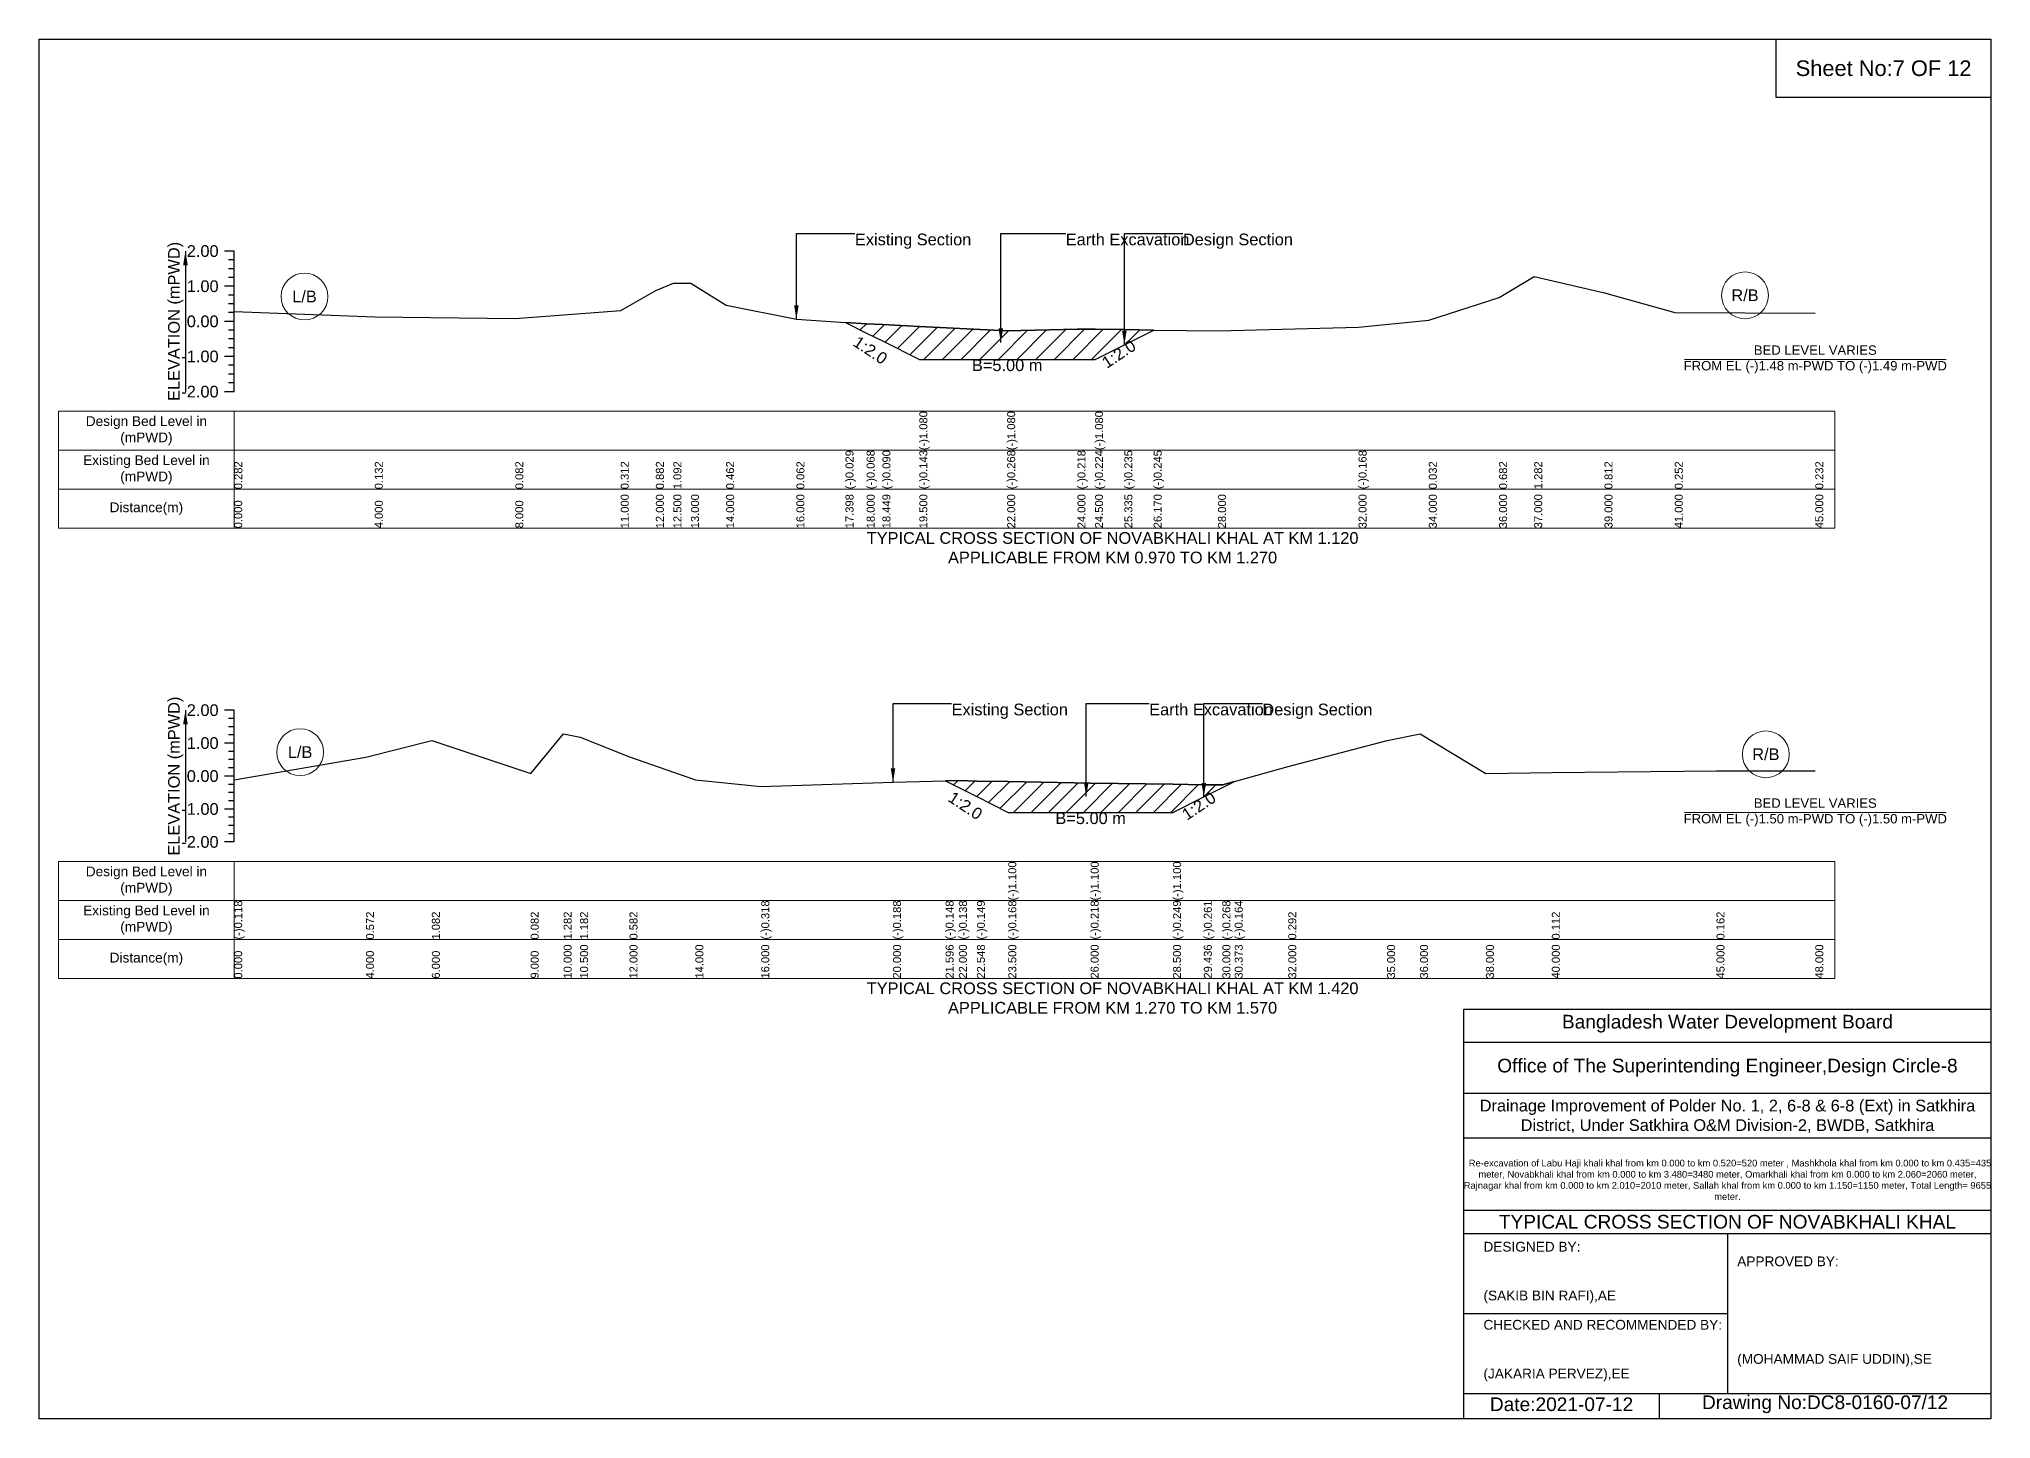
# Model space of a CAD drawing. Header units: inches. Extents: x 91000 to 648000, y -5656 to 141.
# Drawn here: x 310000 to 318000, y -5656 to 0 of the extents above; entities that cross this region are included whole.
import ezdxf

# ---------------------------------------------------------------- set-up
doc = ezdxf.new("R2010")
doc.units = ezdxf.units.IN
doc.header["$LTSCALE"] = 7
doc.header["$MEASUREMENT"] = 0
for name, color, linetype, lineweight in [('Cross section Data Border', 7, 'Continuous', 9), ('Cross Section Labels', 7, 'Continuous', 9), ('Existing_Bed_Level for Xsection', 7, 'Continuous', 25)]:
    doc.layers.add(name, color=color, linetype=linetype, lineweight=lineweight)
doc.styles.get("Standard").update_dxf_attribs({"font": 'arial.ttf'})
doc.dimstyles.get("Standard").update_dxf_attribs({"dimtxt": 0.18, "dimasz": 0.18, "dimexe": 0.18, "dimexo": 0.0625, "dimgap": 0.09, "dimtad": 0, "dimtih": 1, "dimtoh": 1, "dimdec": 4, "dimzin": 0, "dimdsep": 46, "dimtxsty": 'Standard', "dimcen": 0.09, "dimadec": 0, "dimazin": 0, "dimtfac": 1, "dimtdec": 4, "dimtofl": 0, "dimtmove": 0, "dimatfit": 3, "dimfxl": 1, "dimtolj": 1, "dimtzin": 0, "dimarcsym": 0})

msp = doc.modelspace()

# ---------------------------------------------------------------- hatches: boundary and pattern name
at = {"layer": 'Existing_Bed_Level for Xsection'}
h = msp.add_hatch(dxfattribs=at)
h.set_pattern_fill('ANSI31', color=256, scale=432, style=0)
h.paths.add_polyline_path([(313305.3, -1161.6), (313392, -1204.9), (313456.6, -1237.2), (313608, -1312.9), (313968, -1312.9), (314256, -1312.9), (314328, -1312.9), (314448.2, -1252.8), (314568.4, -1192.7), (314448.2, -1191.2), (314328, -1189.7), (314256, -1188.8), (313968, -1196), (313608, -1178), (313456.6, -1170.4), (313392, -1167.2)])
h = msp.add_hatch(dxfattribs=at)
h.set_pattern_fill('ANSI31', color=256, scale=405, style=0)
h.paths.add_polyline_path([(313715.5, -3041.1), (313770, -3068.3), (313844, -3105.3), (313972.5, -3169.6), (314310, -3169.6), (314647.5, -3169.6), (314773.9, -3106.4), (314850, -3068.3), (314900.3, -3043.2), (314850, -3057.2), (314773.9, -3056.3), (314647.5, -3054.7), (314310, -3050.5), (313972.5, -3043.8), (313844, -3041.2), (313770, -3039.7)])

# ---------------------------------------------------------------- linework, layer by layer
for points in [[(310000, 0), (318000, 0), (318000, -5656), (310000, -5656)], [(317120, 0), (318000, 0), (318000, -240), (317120, -240)]]:
    msp.add_lwpolyline(points, close=True)
for points in [[(315840, -5656), (315840, -3976), (318000, -3976)], [(315840, -4112), (318000, -4112)], [(315840, -4320), (318000, -4320)], [(315840, -4504), (318000, -4504)], [(315840, -4800), (318000, -4800)], [(315840, -4896), (318000, -4896)], [(316920, -4896), (316920, -5552)], [(315840, -5224), (316920, -5224)], [(315840, -5552), (318000, -5552)], [(316640, -5552), (316640, -5656)]]:
    msp.add_lwpolyline(points)
at = {"layer": 'Cross section Data Border'}
for points in [[(310080, -1525.4), (317360, -1525.4), (317360, -2005.4), (310080, -2005.4)], [(310080, -3371.1), (317360, -3371.1), (317360, -3851.1), (310080, -3851.1)]]:
    msp.add_lwpolyline(points, close=True, dxfattribs=at)
for points in [[(310800, -1525.4), (310800, -2005.4)], [(310080, -1685.4), (317360, -1685.4)], [(310080, -1845.4), (317360, -1845.4)], [(310800, -3371.1), (310800, -3851.1)], [(310080, -3531.1), (317360, -3531.1)], [(310080, -3691.1), (317360, -3691.1)]]:
    msp.add_lwpolyline(points, dxfattribs=at)
at = {"layer": 'Cross Section Labels'}
for points in [[(316744.2, -1312.9), (317815.8, -1312.9)], [(316744.2, -3169.6), (317815.8, -3169.6)]]:
    msp.add_lwpolyline(points, dxfattribs=at)
for centre in [(311088, -1055.6), (316992, -1050.6), (311070, -2922.9), (317077.5, -2931.7)]:
    msp.add_circle(centre, 96, dxfattribs=at)
at = {"layer": 'Existing_Bed_Level for Xsection'}
for points in [[(310800, -869.4), (310760, -869.4)], [(310800, -1445.4), (310800, -1301.4), (310800, -1157.4), (310800, -1013.4), (310800, -869.4)], [(310800, -905.4), (310776, -905.4)], [(310800, -941.4), (310776, -941.4)], [(310800, -1013.4), (310760, -1013.4)], [(310800, -977.4), (310776, -977.4)], [(310800, -1116.8), (311376, -1138.4), (311952, -1145.6), (312384, -1112.5), (312528, -1030.4), (312600, -1000.2), (312672, -1000.2), (312816, -1090.9), (313104, -1148.5), (313305.3, -1161.6), (313392, -1167.2), (313456.6, -1170.4), (313608, -1178), (313608, -1178), (313968, -1196), (313968, -1196), (314256, -1188.8), (314328, -1189.7), (314328, -1189.7), (314448.2, -1191.2), (314568.4, -1192.7), (314832, -1196), (315408, -1181.6), (315696, -1152.8), (315984, -1059.2), (316128, -972.8), (316416, -1040.5), (316704, -1121.1), (317280, -1124)], [(310800, -1049.4), (310776, -1049.4)], [(310800, -1085.4), (310776, -1085.4)], [(310800, -1157.4), (310760, -1157.4)], [(310800, -1121.4), (310776, -1121.4)], [(310800, -1193.4), (310776, -1193.4)], [(310800, -1229.4), (310776, -1229.4)], [(310800, -1265.4), (310776, -1265.4)], [(310800, -1301.4), (310760, -1301.4)], [(310800, -1337.4), (310776, -1337.4)], [(310800, -1373.4), (310776, -1373.4)], [(310800, -1409.4), (310776, -1409.4)], [(310800, -1445.4), (310760, -1445.4)], [(310800, -2751.1), (310760, -2751.1)], [(310800, -2784.8), (310776, -2784.8)], [(310800, -3291.1), (310800, -3156.1), (310800, -3021.1), (310800, -2886.1), (310800, -2751.1)], [(310800, -2818.6), (310776, -2818.6)], [(310800, -2852.3), (310776, -2852.3)], [(310800, -3037), (311340, -2943.8), (311610, -2875), (312015, -3010), (312150, -2848), (312217.5, -2861.5), (312420, -2942.5), (312690, -3037), (312960, -3064), (313500, -3046.4), (313715.5, -3041.1), (313770, -3039.7), (313844, -3041.2), (313972.5, -3043.8), (313972.5, -3043.8), (314310, -3050.5), (314310, -3050.5), (314647.5, -3054.7), (314647.5, -3054.7), (314773.9, -3056.3), (314850, -3057.2), (314900.3, -3043.2), (315120, -2981.7), (315525, -2875), (315660, -2848), (315930, -3010), (316200, -3005.9), (316875, -2999.2), (317280, -2999.2)], [(310800, -2886.1), (310760, -2886.1)], [(310800, -2919.8), (310776, -2919.8)], [(310800, -2953.6), (310776, -2953.6)], [(310800, -3021.1), (310760, -3021.1)], [(310800, -2987.3), (310776, -2987.3)], [(310800, -3054.8), (310776, -3054.8)], [(310800, -3088.6), (310776, -3088.6)], [(310800, -3156.1), (310760, -3156.1)], [(310800, -3122.3), (310776, -3122.3)], [(310800, -3189.8), (310776, -3189.8)], [(310800, -3223.6), (310776, -3223.6)], [(310800, -3257.3), (310776, -3257.3)], [(310800, -3291.1), (310760, -3291.1)]]:
    msp.add_lwpolyline(points, dxfattribs=at)
for points in [[(313305.3, -1161.6), (313392, -1204.9), (313456.6, -1237.2), (313608, -1312.9), (313608, -1312.9), (313968, -1312.9), (313968, -1312.9), (314256, -1312.9), (314328, -1312.9), (314328, -1312.9), (314448.2, -1252.8), (314568.4, -1192.7), (314568.4, -1192.7), (314568.4, -1192.7), (314448.2, -1191.2), (314328, -1189.7), (314328, -1189.7), (314256, -1188.8), (313968, -1196), (313968, -1196), (313608, -1178), (313608, -1178), (313456.6, -1170.4), (313392, -1167.2)], [(313715.5, -3041.1), (313715.5, -3041.1), (313770, -3068.3), (313844, -3105.3), (313972.5, -3169.6), (313972.5, -3169.6), (314310, -3169.6), (314310, -3169.6), (314647.5, -3169.6), (314647.5, -3169.6), (314773.9, -3106.4), (314850, -3068.3), (314900.3, -3043.2), (314900.3, -3043.2), (314900.3, -3043.2), (314850, -3057.2), (314773.9, -3056.3), (314647.5, -3054.7), (314647.5, -3054.7), (314310, -3050.5), (314310, -3050.5), (313972.5, -3043.8), (313972.5, -3043.8), (313844, -3041.2), (313770, -3039.7), (313715.5, -3041.1)]]:
    msp.add_lwpolyline(points, close=True, dxfattribs=at)

# ---------------------------------------------------------------- texts
at = {"attachment_point": 5}
for s, insert, char_height in [('Sheet No:7 OF 12', (317560, -120), 64), ('Bangladesh Water Development Board', (316920, -4036), 56), ('Office of The Superintending Engineer,Design Circle-8', (316920, -4216), 56)]:
    msp.add_mtext(s, dxfattribs=dict(at, insert=insert, char_height=char_height))
for s, insert, char_height, width, attachment_point in [('Drainage Improvement of Polder No. 1, 2, 6-8 & 6-8 (Ext) in Satkhira District, Under Satkhira O&M Division-2, BWDB, Satkhira', (316920, -4416), 48, 2240, 5), ('  Re-excavation of Labu Haji khali khal from km 0.000 to km 0.520=520 meter , Mashkhola khal from km 0.000 to km 0.435=435 meter, Novabkhali khal from km 0.000 to km 3.480=3480 meter, Omarkhali khal from km 0.000 to km 2.060=2060 meter, Rajnagar khal from km 0.000 to km 2.010=2010 meter, Sallah khal from km 0.000 to km 1.150=1150 meter, Total Length= 9655 meter. ', (316920, -4676), 27.4148, 2160, 5), ('TYPICAL CROSS SECTION OF NOVABKHALI KHAL', (316920, -4848), 56, 2240, 5), ('DESIGNED BY:^J^J^J(SAKIB BIN RAFI),AE', (315920, -5056), 40, 1120, 4), ('APPROVED BY:^J^J^J^J^J^J(MOHAMMAD SAIF UDDIN),SE', (316960, -5216), 40, 1120, 4), ('CHECKED AND RECOMMENDED BY:^J^J^J(JAKARIA PERVEZ),EE', (315920, -5376), 40, 1120, 4), ('Date:2021-07-12', (316240, -5596), 56, 1120, 5), ('Drawing No:DC8-0160-07/12', (317320, -5596), 56, 1760, 5)]:
    msp.add_mtext(s, dxfattribs=dict(insert=insert, char_height=char_height, width=width, attachment_point=attachment_point))
at = {"layer": 'Cross section Data Border', "char_height": 40, "width": 640, "attachment_point": 5}
for s, insert in [('Design Bed Level in (mPWD)', (310440, -1605.4)), ('Existing Bed Level in (mPWD)', (310440, -1765.4)), ('Distance(m)', (310440, -1925.4)), ('Design Bed Level in (mPWD)', (310440, -3451.1)), ('Existing Bed Level in (mPWD)', (310440, -3611.1)), ('Distance(m)', (310440, -3771.1))]:
    msp.add_mtext(s, dxfattribs=dict(at, insert=insert))
at = {"layer": 'Cross Section Labels'}
for s, insert, char_height, attachment_point in [('Existing Section', (313344, -797.4), 48, 1), ('Earth Excavation', (314208, -797.4), 48, 1), ('Design Section', (314688.2, -797.4), 48, 1), ('L/B', (311088, -1055.6), 48, 5), ('R/B', (316992, -1050.6), 48, 5), ('BED LEVEL VARIES ^JFROM EL (-)1.48 m-PWD TO (-)1.49 m-PWD', (317280, -1312.9), 38.4, 5), ('B=5.00 m', (313968, -1312.9), 48, 2), ('TYPICAL CROSS SECTION OF NOVABKHALI KHAL AT KM 1.120^JAPPLICABLE FROM KM 0.970 TO KM 1.270', (314400, -2085.4), 48, 5), ('Existing Section', (313740, -2724.1), 48, 1), ('Earth Excavation', (314550, -2724.1), 48, 1), ('Design Section', (315013.9, -2724.1), 48, 1), ('L/B', (311070, -2922.9), 48, 5), ('R/B', (317077.5, -2931.7), 48, 5), ('BED LEVEL VARIES ^JFROM EL (-)1.50 m-PWD TO (-)1.50 m-PWD', (317280, -3169.6), 38.4, 5), ('B=5.00 m', (314310, -3169.6), 48, 2), ('TYPICAL CROSS SECTION OF NOVABKHALI KHAL AT KM 1.420^JAPPLICABLE FROM KM 1.270 TO KM 1.570', (314400, -3931.1), 48, 5)]:
    msp.add_mtext(s, dxfattribs=dict(at, insert=insert, char_height=char_height, attachment_point=attachment_point))
at = {"layer": 'Cross Section Labels', "char_height": 48, "attachment_point": 2}
for insert, rotation in [((313420.6, -1255.2), 326.30993), ((314412.2, -1270.8), 33.69007), ((313810.2, -3122.2), 326.30993), ((314740.2, -3123.2), 33.69007)]:
    msp.add_mtext('1:2.0', dxfattribs=dict(at, insert=insert, rotation=rotation))
at = {"layer": 'Existing_Bed_Level for Xsection', "rotation": 90}
for s, insert, char_height, attachment_point in [('ELEVATION (mPWD)', (310560, -1157.4), 48, 5), ('(-)1.080', (313608, -1685.4), 32.8, 1), ('(-)1.080', (313968, -1685.4), 32.8, 1), ('(-)1.080', (314328, -1685.4), 32.8, 1), ('0.282', (310800, -1845.4), 32.8, 1), ('0.132', (311376, -1845.4), 32.8, 1), ('0.082', (311952, -1845.4), 32.8, 1), ('0.312', (312384, -1845.4), 32.8, 1), ('0.882', (312528, -1845.4), 32.8, 1), ('1.092', (312600, -1845.4), 32.8, 1), ('0.462', (312816, -1845.4), 32.8, 1), ('0.062', (313104, -1845.4), 32.8, 1), ('(-)0.029', (313305.3, -1845.4), 32.8, 1), ('(-)0.068', (313392, -1845.4), 32.8, 1), ('(-)0.090', (313456.6, -1845.4), 32.8, 1), ('(-)0.143', (313608, -1845.4), 32.8, 1), ('(-)0.268', (313968, -1845.4), 32.8, 1), ('(-)0.218', (314256, -1845.4), 32.8, 1), ('(-)0.224', (314328, -1845.4), 32.8, 1), ('(-)0.235', (314448.2, -1845.4), 32.8, 1), ('(-)0.245', (314568.4, -1845.4), 32.8, 1), ('(-)0.168', (315408, -1845.4), 32.8, 1), ('0.032', (315696, -1845.4), 32.8, 1), ('0.682', (315984, -1845.4), 32.8, 1), ('1.282', (316128, -1845.4), 32.8, 1), ('0.812', (316416, -1845.4), 32.8, 1), ('0.252', (316704, -1845.4), 32.8, 1), ('0.232', (317280, -1845.4), 32.8, 1), ('0.000', (310800, -2005.4), 32.8, 1), ('4.000', (311376, -2005.4), 32.8, 1), ('8.000', (311952, -2005.4), 32.8, 1), ('11.000', (312384, -2005.4), 32.8, 1), ('12.000', (312528, -2005.4), 32.8, 1), ('12.500', (312600, -2005.4), 32.8, 1), ('13.000', (312672, -2005.4), 32.8, 1), ('14.000', (312816, -2005.4), 32.8, 1), ('16.000', (313104, -2005.4), 32.8, 1), ('17.398', (313305.3, -2005.4), 32.8, 1), ('18.000', (313392, -2005.4), 32.8, 1), ('18.449', (313456.6, -2005.4), 32.8, 1), ('19.500', (313608, -2005.4), 32.8, 1), ('22.000', (313968, -2005.4), 32.8, 1), ('24.000', (314256, -2005.4), 32.8, 1), ('24.500', (314328, -2005.4), 32.8, 1), ('25.335', (314448.2, -2005.4), 32.8, 1), ('26.170', (314568.4, -2005.4), 32.8, 1), ('28.000', (314832, -2005.4), 32.8, 1), ('32.000', (315408, -2005.4), 32.8, 1), ('34.000', (315696, -2005.4), 32.8, 1), ('36.000', (315984, -2005.4), 32.8, 1), ('37.000', (316128, -2005.4), 32.8, 1), ('39.000', (316416, -2005.4), 32.8, 1), ('41.000', (316704, -2005.4), 32.8, 1), ('45.000', (317280, -2005.4), 32.8, 1), ('ELEVATION (mPWD)', (310560, -3021.1), 48, 5), ('(-)1.100', (313972.5, -3531.1), 32.8, 1), ('(-)1.100', (314310, -3531.1), 32.8, 1), ('(-)1.100', (314647.5, -3531.1), 32.8, 1), ('(-)0.118', (310800, -3691.1), 32.8, 1), ('0.572', (311340, -3691.1), 32.8, 1), ('1.082', (311610, -3691.1), 32.8, 1), ('0.082', (312015, -3691.1), 32.8, 1), ('1.282', (312150, -3691.1), 32.8, 1), ('1.182', (312217.5, -3691.1), 32.8, 1), ('0.582', (312420, -3691.1), 32.8, 1), ('(-)0.318', (312960, -3691.1), 32.8, 1), ('(-)0.188', (313500, -3691.1), 32.8, 1), ('(-)0.148', (313715.5, -3691.1), 32.8, 1), ('(-)0.138', (313770, -3691.1), 32.8, 1), ('(-)0.149', (313844, -3691.1), 32.8, 1), ('(-)0.168', (313972.5, -3691.1), 32.8, 1), ('(-)0.218', (314310, -3691.1), 32.8, 1), ('(-)0.249', (314647.5, -3691.1), 32.8, 1), ('(-)0.261', (314773.9, -3691.1), 32.8, 1), ('(-)0.268', (314850, -3691.1), 32.8, 1), ('(-)0.164', (314900.3, -3691.1), 32.8, 1), ('0.292', (315120, -3691.1), 32.8, 1), ('0.112', (316200, -3691.1), 32.8, 1), ('0.162', (316875, -3691.1), 32.8, 1), ('0.000', (310800, -3851.1), 32.8, 1), ('4.000', (311340, -3851.1), 32.8, 1), ('6.000', (311610, -3851.1), 32.8, 1), ('9.000', (312015, -3851.1), 32.8, 1), ('10.000', (312150, -3851.1), 32.8, 1), ('10.500', (312217.5, -3851.1), 32.8, 1), ('12.000', (312420, -3851.1), 32.8, 1), ('14.000', (312690, -3851.1), 32.8, 1), ('16.000', (312960, -3851.1), 32.8, 1), ('20.000', (313500, -3851.1), 32.8, 1), ('21.596', (313715.5, -3851.1), 32.8, 1), ('22.000', (313770, -3851.1), 32.8, 1), ('22.548', (313844, -3851.1), 32.8, 1), ('23.500', (313972.5, -3851.1), 32.8, 1), ('26.000', (314310, -3851.1), 32.8, 1), ('28.500', (314647.5, -3851.1), 32.8, 1), ('29.436', (314773.9, -3851.1), 32.8, 1), ('30.000', (314850, -3851.1), 32.8, 1), ('30.373', (314900.3, -3851.1), 32.8, 1), ('32.000', (315120, -3851.1), 32.8, 1), ('35.000', (315525, -3851.1), 32.8, 1), ('36.000', (315660, -3851.1), 32.8, 1), ('38.000', (315930, -3851.1), 32.8, 1), ('40.000', (316200, -3851.1), 32.8, 1), ('45.000', (316875, -3851.1), 32.8, 1), ('48.000', (317280, -3851.1), 32.8, 1)]:
    msp.add_mtext(s, dxfattribs=dict(at, insert=insert, char_height=char_height, attachment_point=attachment_point))
at = {"layer": 'Existing_Bed_Level for Xsection', "char_height": 48, "attachment_point": 6}
for s, insert in [('2.00', (310736, -869.4)), ('1.00', (310736, -1013.4)), ('0.00', (310736, -1157.4)), ('-1.00', (310736, -1301.4)), ('-2.00', (310736, -1445.4)), ('2.00', (310736, -2751.1)), ('1.00', (310736, -2886.1)), ('0.00', (310736, -3021.1)), ('-1.00', (310736, -3156.1)), ('-2.00', (310736, -3291.1))]:
    msp.add_mtext(s, dxfattribs=dict(at, insert=insert))

# ---------------------------------------------------------------- leaders
at = {"layer": 'Cross Section Labels', "annotation_type": 0, "has_hookline": 1, "hookline_direction": 0}
for points, text_width in [([(313104, -1148.5), (313104, -797.4), (313343.9, -797.4)], 467.2), ([(313941.9, -1243.3), (313941.9, -797.4), (314207.9, -797.4)], 497), ([(314448.2, -1252.8), (314448.2, -797.4), (314688.1, -797.4)], 441.2), ([(313500, -3046.4), (313500, -2724.1), (313739.9, -2724.1)], 467.2), ([(314292, -3104), (314292, -2724.1), (314549.9, -2724.1)], 497), ([(314773.9, -3106.4), (314773.9, -2724.1), (315013.8, -2724.1)], 441.2)]:
    msp.add_leader(points, dimstyle='Standard', override={"dimasz": 57.6}, dxfattribs=dict(at, text_width=text_width))
at = {"layer": 'Existing_Bed_Level for Xsection'}
for points in [[(310600, -869.4), (310600, -1445.4)], [(310600, -2751.1), (310600, -3291.1)]]:
    msp.add_leader(points, dimstyle='Standard', override={"dimasz": 57.6}, dxfattribs=at)

doc.saveas('drawing.dxf')
